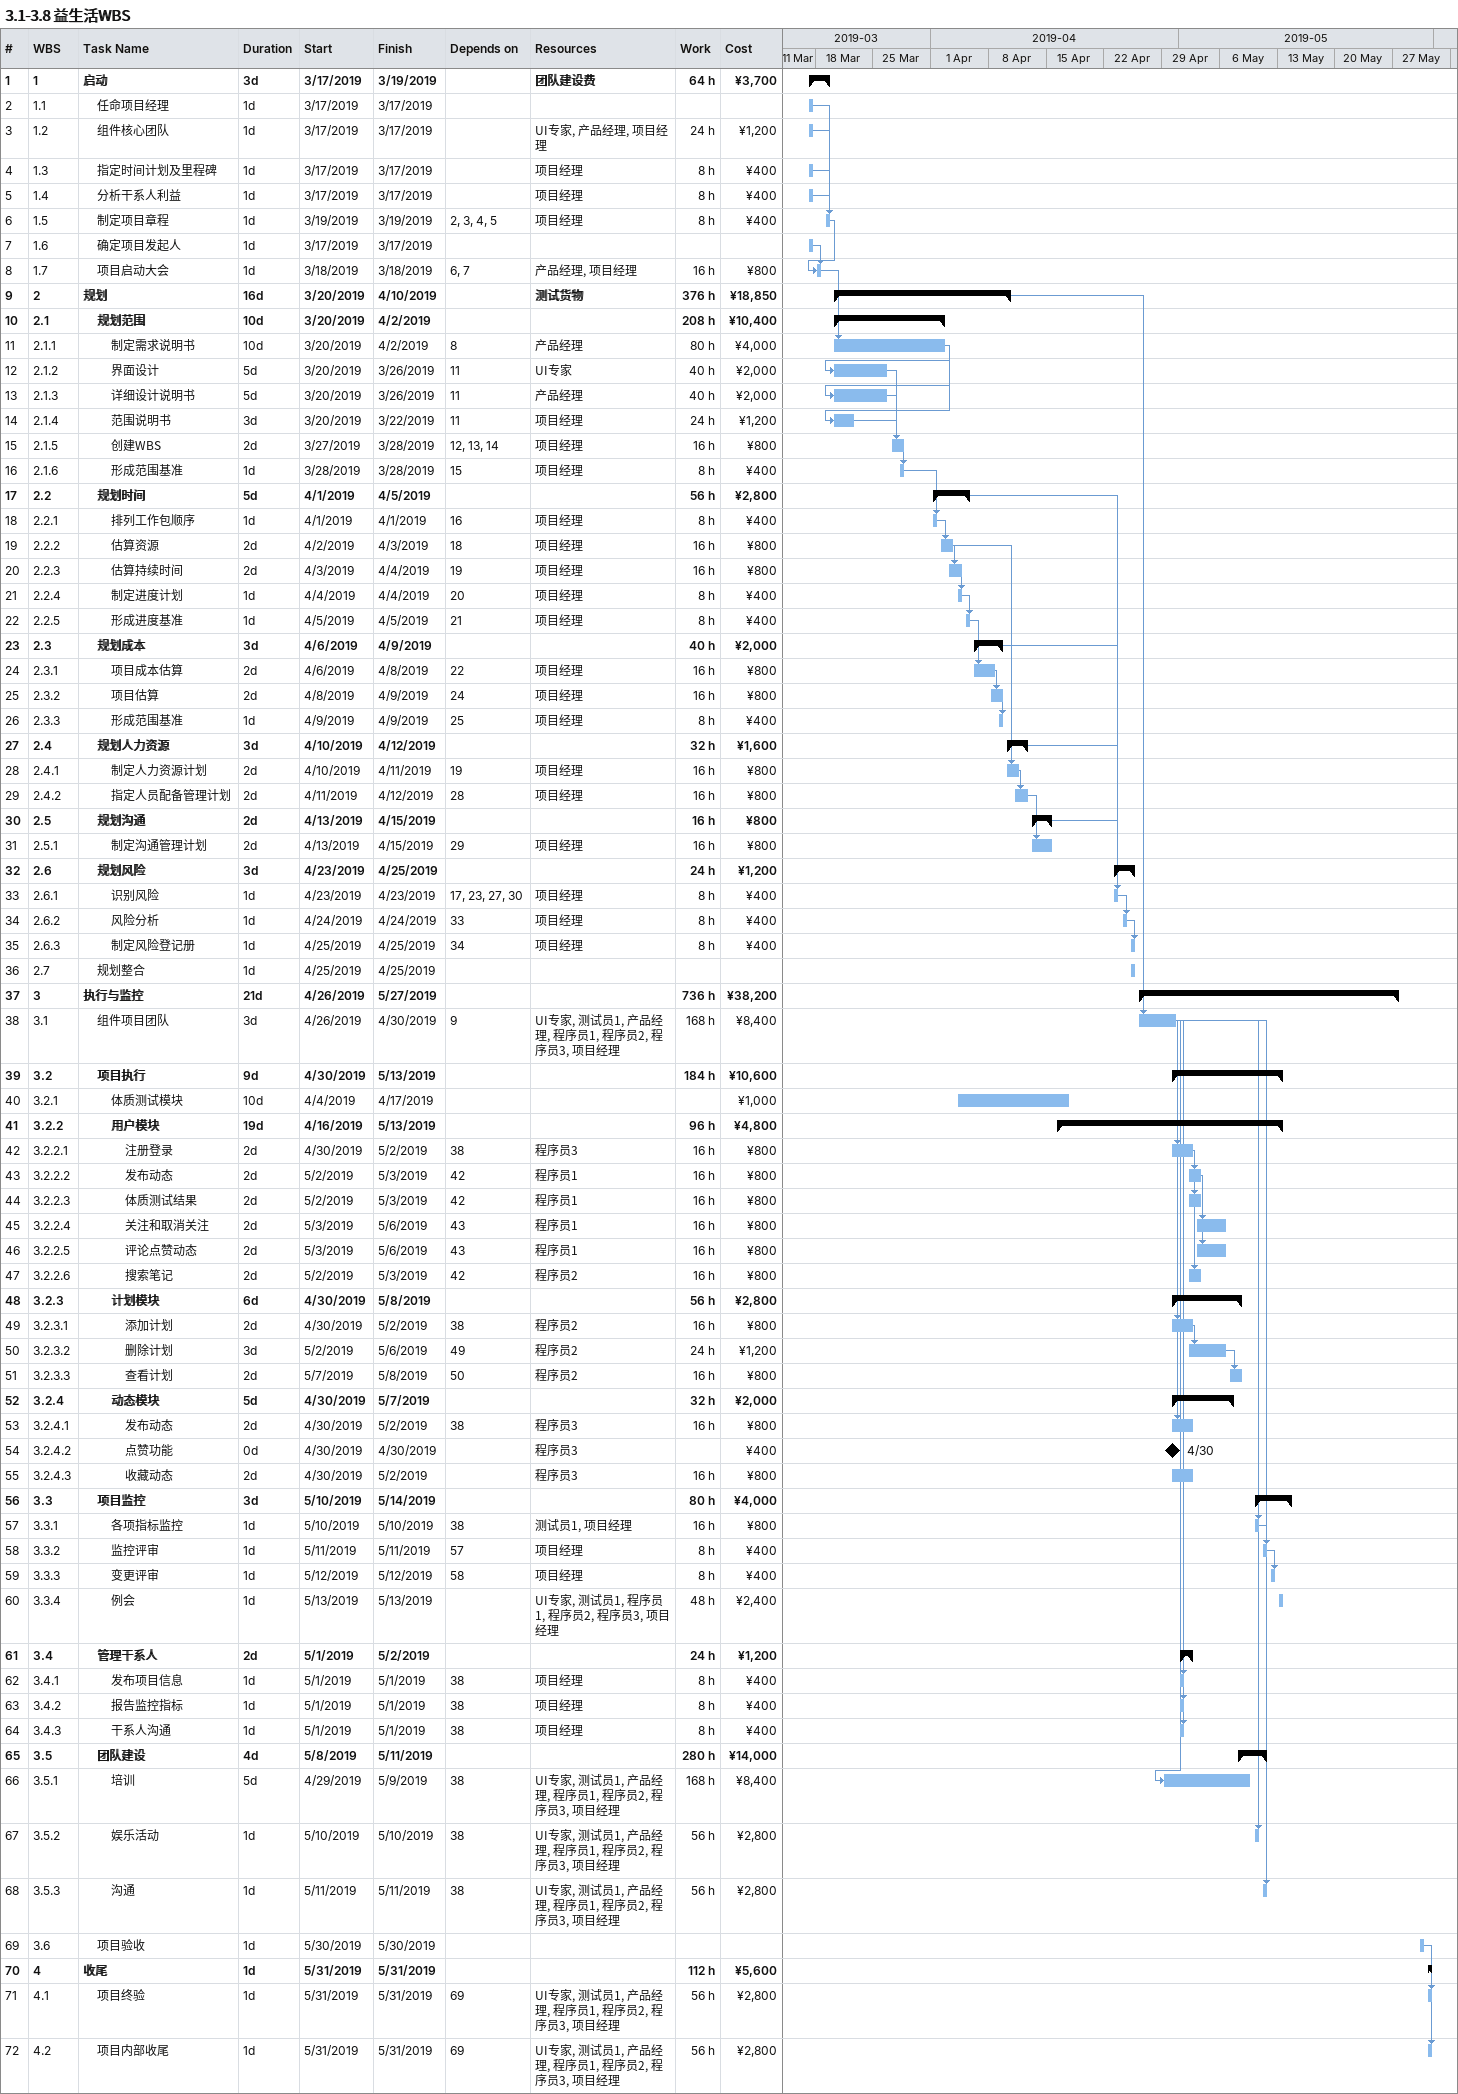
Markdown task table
3.1-3.8 益生活WBS

| ID | WBS | Task | Duration | Start | Finish | Predecessors | Resources | Work (h) | Cost (¥) |
|---|---|---|---|---|---|---|---|---|---|
| 1 | 1 | **启动** | 3d | 2019-03-17 | 2019-03-19 |  | 团队建设费 | 64 | 3700 |
| 2 | 1.1 | 任命项目经理 | 1d | 2019-03-17 | 2019-03-17 |  |  |  |  |
| 3 | 1.2 | 组件核心团队 | 1d | 2019-03-17 | 2019-03-17 |  | UI专家, 产品经理, 项目经理 | 24 | 1200 |
| 4 | 1.3 | 指定时间计划及里程碑 | 1d | 2019-03-17 | 2019-03-17 |  | 项目经理 | 8 | 400 |
| 5 | 1.4 | 分析干系人利益 | 1d | 2019-03-17 | 2019-03-17 |  | 项目经理 | 8 | 400 |
| 6 | 1.5 | 制定项目章程 | 1d | 2019-03-19 | 2019-03-19 | 2, 3, 4, 5 | 项目经理 | 8 | 400 |
| 7 | 1.6 | 确定项目发起人 | 1d | 2019-03-17 | 2019-03-17 |  |  |  |  |
| 8 | 1.7 | 项目启动大会 | 1d | 2019-03-18 | 2019-03-18 | 6, 7 | 产品经理, 项目经理 | 16 | 800 |
| 9 | 2 | **规划** | 16d | 2019-03-20 | 2019-04-10 |  | 测试货物 | 376 | 18850 |
| 10 | 2.1 | **规划范围** | 10d | 2019-03-20 | 2019-04-02 |  |  | 208 | 10400 |
| 11 | 2.1.1 | 制定需求说明书 | 10d | 2019-03-20 | 2019-04-02 | 8 | 产品经理 | 80 | 4000 |
| 12 | 2.1.2 | 界面设计 | 5d | 2019-03-20 | 2019-03-26 | 11 | UI专家 | 40 | 2000 |
| 13 | 2.1.3 | 详细设计说明书 | 5d | 2019-03-20 | 2019-03-26 | 11 | 产品经理 | 40 | 2000 |
| 14 | 2.1.4 | 范围说明书 | 3d | 2019-03-20 | 2019-03-22 | 11 | 项目经理 | 24 | 1200 |
| 15 | 2.1.5 | 创建WBS | 2d | 2019-03-27 | 2019-03-28 | 12, 13, 14 | 项目经理 | 16 | 800 |
| 16 | 2.1.6 | 形成范围基准 | 1d | 2019-03-28 | 2019-03-28 | 15 | 项目经理 | 8 | 400 |
| 17 | 2.2 | **规划时间** | 5d | 2019-04-01 | 2019-04-05 |  |  | 56 | 2800 |
| 18 | 2.2.1 | 排列工作包顺序 | 1d | 2019-04-01 | 2019-04-01 | 16 | 项目经理 | 8 | 400 |
| 19 | 2.2.2 | 估算资源 | 2d | 2019-04-02 | 2019-04-03 | 18 | 项目经理 | 16 | 800 |
| 20 | 2.2.3 | 估算持续时间 | 2d | 2019-04-03 | 2019-04-04 | 19 | 项目经理 | 16 | 800 |
| 21 | 2.2.4 | 制定进度计划 | 1d | 2019-04-04 | 2019-04-04 | 20 | 项目经理 | 8 | 400 |
| 22 | 2.2.5 | 形成进度基准 | 1d | 2019-04-05 | 2019-04-05 | 21 | 项目经理 | 8 | 400 |
| 23 | 2.3 | **规划成本** | 3d | 2019-04-06 | 2019-04-09 |  |  | 40 | 2000 |
| 24 | 2.3.1 | 项目成本估算 | 2d | 2019-04-06 | 2019-04-08 | 22 | 项目经理 | 16 | 800 |
| 25 | 2.3.2 | 项目估算 | 2d | 2019-04-08 | 2019-04-09 | 24 | 项目经理 | 16 | 800 |
| 26 | 2.3.3 | 形成范围基准 | 1d | 2019-04-09 | 2019-04-09 | 25 | 项目经理 | 8 | 400 |
| 27 | 2.4 | **规划人力资源** | 3d | 2019-04-10 | 2019-04-12 |  |  | 32 | 1600 |
| 28 | 2.4.1 | 制定人力资源计划 | 2d | 2019-04-10 | 2019-04-11 | 19 | 项目经理 | 16 | 800 |
| 29 | 2.4.2 | 指定人员配备管理计划 | 2d | 2019-04-11 | 2019-04-12 | 28 | 项目经理 | 16 | 800 |
| 30 | 2.5 | **规划沟通** | 2d | 2019-04-13 | 2019-04-15 |  |  | 16 | 800 |
| 31 | 2.5.1 | 制定沟通管理计划 | 2d | 2019-04-13 | 2019-04-15 | 29 | 项目经理 | 16 | 800 |
| 32 | 2.6 | **规划风险** | 3d | 2019-04-23 | 2019-04-25 |  |  | 24 | 1200 |
| 33 | 2.6.1 | 识别风险 | 1d | 2019-04-23 | 2019-04-23 | 17, 23, 27, 30 | 项目经理 | 8 | 400 |
| 34 | 2.6.2 | 风险分析 | 1d | 2019-04-24 | 2019-04-24 | 33 | 项目经理 | 8 | 400 |
| 35 | 2.6.3 | 制定风险登记册 | 1d | 2019-04-25 | 2019-04-25 | 34 | 项目经理 | 8 | 400 |
| 36 | 2.7 | 规划整合 | 1d | 2019-04-25 | 2019-04-25 |  |  |  |  |
| 37 | 3 | **执行与监控** | 21d | 2019-04-26 | 2019-05-27 |  |  | 736 | 38200 |
| 38 | 3.1 | 组件项目团队 | 3d | 2019-04-26 | 2019-04-30 | 9 | UI专家, 测试员1, 产品经理, 程序员1, 程序员2, 程序员3, 项目经理 | 168 | 8400 |
| 39 | 3.2 | **项目执行** | 9d | 2019-04-30 | 2019-05-13 |  |  | 184 | 10600 |
| 40 | 3.2.1 | 体质测试模块 | 10d | 2019-04-04 | 2019-04-17 |  |  |  | 1000 |
| 41 | 3.2.2 | **用户模块** | 19d | 2019-04-16 | 2019-05-13 |  |  | 96 | 4800 |
| 42 | 3.2.2.1 | 注册登录 | 2d | 2019-04-30 | 2019-05-02 | 38 | 程序员3 | 16 | 800 |
| 43 | 3.2.2.2 | 发布动态 | 2d | 2019-05-02 | 2019-05-03 | 42 | 程序员1 | 16 | 800 |
| 44 | 3.2.2.3 | 体质测试结果 | 2d | 2019-05-02 | 2019-05-03 | 42 | 程序员1 | 16 | 800 |
| 45 | 3.2.2.4 | 关注和取消关注 | 2d | 2019-05-03 | 2019-05-06 | 43 | 程序员1 | 16 | 800 |
| 46 | 3.2.2.5 | 评论点赞动态 | 2d | 2019-05-03 | 2019-05-06 | 43 | 程序员1 | 16 | 800 |
| 47 | 3.2.2.6 | 搜索笔记 | 2d | 2019-05-02 | 2019-05-03 | 42 | 程序员2 | 16 | 800 |
| 48 | 3.2.3 | **计划模块** | 6d | 2019-04-30 | 2019-05-08 |  |  | 56 | 2800 |
| 49 | 3.2.3.1 | 添加计划 | 2d | 2019-04-30 | 2019-05-02 | 38 | 程序员2 | 16 | 800 |
| 50 | 3.2.3.2 | 删除计划 | 3d | 2019-05-02 | 2019-05-06 | 49 | 程序员2 | 24 | 1200 |
| 51 | 3.2.3.3 | 查看计划 | 2d | 2019-05-07 | 2019-05-08 | 50 | 程序员2 | 16 | 800 |
| 52 | 3.2.4 | **动态模块** | 5d | 2019-04-30 | 2019-05-07 |  |  | 32 | 2000 |
| 53 | 3.2.4.1 | 发布动态 | 2d | 2019-04-30 | 2019-05-02 | 38 | 程序员3 | 16 | 800 |
| 54 | 3.2.4.2 | 点赞功能 | 0d | 2019-04-30 | 2019-04-30 |  | 程序员3 |  | 400 |
| 55 | 3.2.4.3 | 收藏动态 | 2d | 2019-04-30 | 2019-05-02 |  | 程序员3 | 16 | 800 |
| 56 | 3.3 | **项目监控** | 3d | 2019-05-10 | 2019-05-14 |  |  | 80 | 4000 |
| 57 | 3.3.1 | 各项指标监控 | 1d | 2019-05-10 | 2019-05-10 | 38 | 测试员1, 项目经理 | 16 | 800 |
| 58 | 3.3.2 | 监控评审 | 1d | 2019-05-11 | 2019-05-11 | 57 | 项目经理 | 8 | 400 |
| 59 | 3.3.3 | 变更评审 | 1d | 2019-05-12 | 2019-05-12 | 58 | 项目经理 | 8 | 400 |
| 60 | 3.3.4 | 例会 | 1d | 2019-05-13 | 2019-05-13 |  | UI专家, 测试员1, 程序员1, 程序员2, 程序员3, 项目经理 | 48 | 2400 |
| 61 | 3.4 | **管理干系人** | 2d | 2019-05-01 | 2019-05-02 |  |  | 24 | 1200 |
| 62 | 3.4.1 | 发布项目信息 | 1d | 2019-05-01 | 2019-05-01 | 38 | 项目经理 | 8 | 400 |
| 63 | 3.4.2 | 报告监控指标 | 1d | 2019-05-01 | 2019-05-01 | 38 | 项目经理 | 8 | 400 |
| 64 | 3.4.3 | 干系人沟通 | 1d | 2019-05-01 | 2019-05-01 | 38 | 项目经理 | 8 | 400 |
| 65 | 3.5 | **团队建设** | 4d | 2019-05-08 | 2019-05-11 |  |  | 280 | 14000 |
| 66 | 3.5.1 | 培训 | 5d | 2019-04-29 | 2019-05-09 | 38 | UI专家, 测试员1, 产品经理, 程序员1, 程序员2, 程序员3, 项目经理 | 168 | 8400 |
| 67 | 3.5.2 | 娱乐活动 | 1d | 2019-05-10 | 2019-05-10 | 38 | UI专家, 测试员1, 产品经理, 程序员1, 程序员2, 程序员3, 项目经理 | 56 | 2800 |
| 68 | 3.5.3 | 沟通 | 1d | 2019-05-11 | 2019-05-11 | 38 | UI专家, 测试员1, 产品经理, 程序员1, 程序员2, 程序员3, 项目经理 | 56 | 2800 |
| 69 | 3.6 | 项目验收 | 1d | 2019-05-30 | 2019-05-30 |  |  |  |  |
| 70 | 4 | **收尾** | 1d | 2019-05-31 | 2019-05-31 |  |  | 112 | 5600 |
| 71 | 4.1 | 项目终验 | 1d | 2019-05-31 | 2019-05-31 | 69 | UI专家, 测试员1, 产品经理, 程序员1, 程序员2, 程序员3, 项目经理 | 56 | 2800 |
| 72 | 4.2 | 项目内部收尾 | 1d | 2019-05-31 | 2019-05-31 | 69 | UI专家, 测试员1, 产品经理, 程序员1, 程序员2, 程序员3, 项目经理 | 56 | 2800 |
